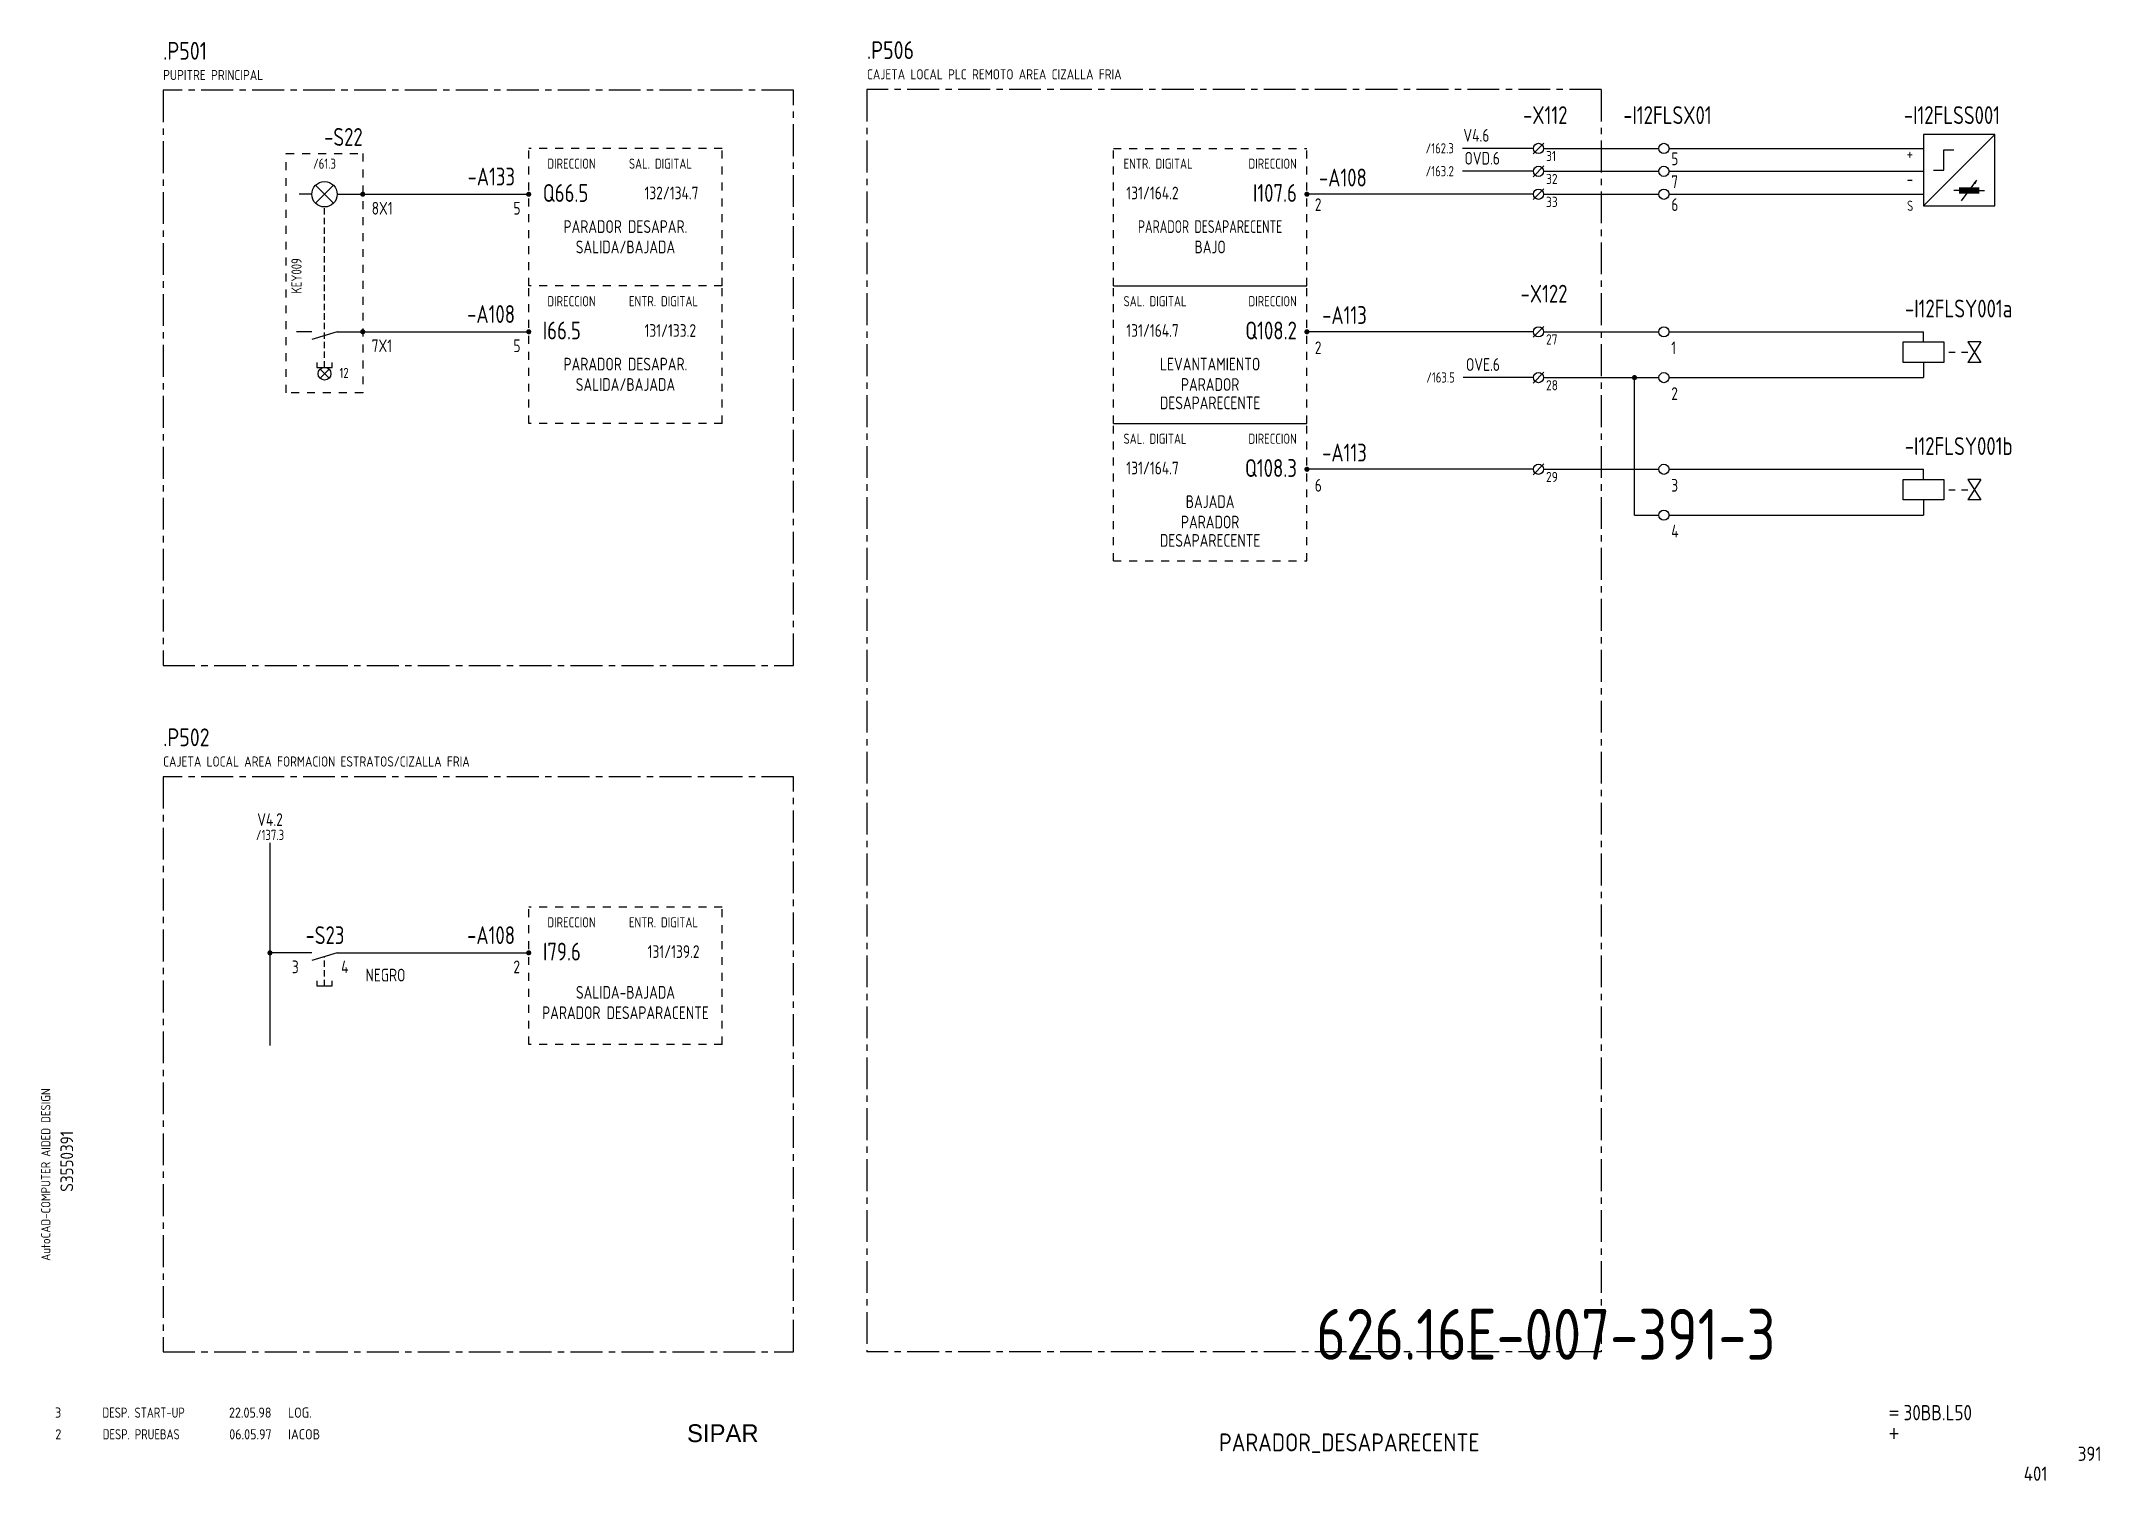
# Model space of a CAD drawing. Extents: x 10 to 414, y 6 to 288.
import ezdxf
from ezdxf.enums import TextEntityAlignment as Align

# ---------------------------------------------------------------- set-up
doc = ezdxf.new("R2010")
doc.units = 0
doc.header["$LTSCALE"] = 5
doc.header["$MEASUREMENT"] = 0
for name, pattern in [('CENTER', [2, 1.25, -0.25, 0.25, -0.25]), ('HIDDEN', [0.375, 0.25, -0.125]), ('HIDDEN1', [0.625, 0.3125, -0.3125])]:
    doc.linetypes.add(name, pattern=pattern)
doc.layers.get('0').update_dxf_attribs({"linetype": 'CONTINUOUS'})
doc.layers.add('CART', color=7, linetype='CONTINUOUS')
doc.styles.add('DIN', font='DIN.shx', dxfattribs={"width": 0.85})
doc.styles.add('N', font='ROMANS', dxfattribs={"width": 0.85, "height": 3})
doc.styles.add('SIMPLEX', font='SIMPLEX', dxfattribs={"width": 0.85})
doc.styles.add('X', font='UNIV.SHX', dxfattribs={"height": 3.5})

# ---------------------------------------------------------------- blocks, each defined once
blk = doc.blocks.new('B5-3')
at = {"linetype": 'Continuous', "const_width": 0.5}
blk.add_lwpolyline([(-0.25, 0, 1), (0.25, 0, 1)], format="xyb", close=True, dxfattribs=at)
blk = doc.blocks.new('NORMALE')
at = {"linetype": 'Continuous'}
blk.add_line((-1.06, -1.06), (1.06, 1.06), dxfattribs=at)
at = {"color": 7}
blk.add_circle((0, 0), 1, dxfattribs=at)
at = {"color": 7, "style": 'SIMPLEX', "flags": 9}
for tag, p in [('QUADRO', (-7.5, 4)), ('SEZIONE', (-7.5, 2.5)), ('NUMO', (-7.5, 1)), ('NUMM', (-7.5, -0.5)), ('NOTEM', (-7.5, -2)), ('NOTEV', (-7.5, -3.5)), ('UTENZA', (-7.5, -5)), ('RIP', (-7.5, -6.5)), ('RAGGIO', (-7.5, -8))]:
    blk.add_attdef(tag, p, '', height=1, dxfattribs=at)
at = {"color": 3, "style": 'SIMPLEX', "flags": 8}
for tag, p in [('NUMI', (1.5, 0.5)), ('MORSETTIERA', (1.5, -2.5))]:
    blk.add_attdef(tag, p, '', height=2, dxfattribs=at)
blk = doc.blocks.new('REV2')
at = {"color": 3, "style": 'DIN'}
for s, width, p in [('2', 0.9, (12.45, 13.79)), ('DESP. PRUEBAS', 0.8, (21.76, 13.79)), ('06.05.97', 0.9, (46.59, 13.79)), ('IACOB', 0.9, (58.16, 13.79))]:
    blk.add_text(s, height=2, dxfattribs=dict(at, width=width)).set_placement(p)
blk = doc.blocks.new('DESP')
at = {"color": 3, "style": 'DIN'}
for s, width, p in [('3', 0.9, (7.45, 13.02)), ('DESP. START-UP', 0.8, (16.76, 13.02)), ('22.05.98', 0.9, (41.59, 13.02)), ('LOG.', 0.9, (53.16, 13.02))]:
    blk.add_text(s, height=2, dxfattribs=dict(at, width=width)).set_placement(p)

msp = doc.modelspace()

# ---------------------------------------------------------------- linework, layer by layer
at = {"color": 3, "linetype": 'CENTER'}
for p, q in [((157.35, 278.65), (33.61, 278.65)), ((33.61, 278.65), (33.61, 165.74)), ((157.35, 165.74), (157.35, 278.65)), ((171.8, 278.79), (171.8, 31)), ((315.96, 278.79), (171.8, 278.79)), ((315.96, 278.79), (315.96, 31)), ((33.61, 165.74), (157.35, 165.74)), ((33.61, 143.87), (33.61, 31)), ((157.35, 143.87), (33.61, 143.87)), ((157.35, 31), (157.35, 143.87)), ((33.61, 31), (157.35, 31)), ((315.96, 31), (171.8, 31))]:
    msp.add_line(p, q, dxfattribs=at)
at = {"linetype": 'HIDDEN1'}
for p, q in [((105.39, 240.24), (105.39, 267.24)), ((143.39, 267.24), (105.39, 267.24)), ((143.39, 240.24), (143.39, 267.24)), ((220.18, 240.24), (220.18, 267.24)), ((220.18, 267.24), (258.18, 267.24)), ((258.18, 240.24), (258.18, 267.24)), ((57.8, 219.24), (57.8, 266.24)), ((57.8, 266.24), (72.8, 266.24)), ((72.8, 266.24), (72.8, 219.24)), ((143.39, 240.24), (105.39, 240.24)), ((105.39, 213.24), (105.39, 240.24)), ((143.39, 213.24), (143.39, 240.24)), ((220.18, 240.24), (258.18, 240.24)), ((220.18, 213.24), (220.18, 240.24)), ((258.18, 213.24), (258.18, 240.24)), ((72.8, 219.24), (57.8, 219.24)), ((143.39, 213.24), (105.39, 213.24)), ((220.18, 213.24), (258.18, 213.24)), ((220.18, 186.24), (220.18, 213.24)), ((220.18, 213.24), (258.18, 213.24)), ((258.18, 186.24), (258.18, 213.24)), ((220.18, 186.24), (258.18, 186.24)), ((105.39, 91.3), (105.39, 118.3)), ((143.39, 118.3), (105.39, 118.3)), ((143.39, 91.3), (143.39, 118.3)), ((143.39, 91.3), (105.39, 91.3))]:
    msp.add_line(p, q, dxfattribs=at)
for p, q in [((302.64, 267.24), (288.71, 267.24)), ((379.22, 269.98), (379.22, 255.98)), ((379.22, 255.98), (393.22, 269.98)), ((393.22, 269.98), (379.22, 269.98)), ((383.22, 266.98), (385.22, 266.98)), ((383.22, 262.98), (383.22, 266.98)), ((393.22, 255.98), (393.22, 269.98)), ((302.64, 262.74), (288.71, 262.74)), ((381.22, 262.98), (383.22, 262.98)), ((386.22, 258.98), (385.22, 258.98)), ((386.72, 256.98), (389.72, 260.98)), ((390.22, 258.98), (391.22, 258.98)), ((62.8, 258.24), (60.3, 258.24)), ((67.8, 258.24), (72.8, 258.24)), ((72.8, 258.24), (105.39, 258.24)), ((302.64, 258.24), (258.18, 258.24)), ((379.22, 255.98), (393.22, 255.98)), ((62.8, 231.24), (59.8, 231.24)), ((67.8, 231.24), (62.8, 229.74)), ((67.8, 231.24), (72.8, 231.24)), ((72.8, 231.24), (105.39, 231.24)), ((302.64, 231.24), (258.18, 231.24)), ((384.22, 227.24), (385.47, 227.24)), ((386.72, 227.24), (387.97, 227.24)), ((63.8, 225.24), (63.8, 224.24)), ((63.8, 224.24), (66.8, 224.24)), ((66.8, 224.24), (66.8, 225.24)), ((302.64, 222.24), (288.87, 222.24)), ((302.64, 204.24), (258.18, 204.24)), ((384.22, 200.24), (385.47, 200.24)), ((386.72, 200.24), (387.97, 200.24)), ((62.8, 109.3), (54.59, 109.3)), ((67.8, 109.3), (62.8, 107.8)), ((67.8, 109.3), (105.39, 109.3)), ((63.8, 103.8), (63.8, 102.8)), ((63.8, 102.8), (66.8, 102.8)), ((66.8, 102.8), (66.8, 103.8))]:
    msp.add_line(p, q)
at = {"linetype": 'Continuous'}
for p, q in [((304.64, 267.24), (327.28, 267.24)), ((329.28, 267.24), (379.22, 267.24)), ((304.64, 262.74), (327.28, 262.74)), ((329.28, 262.74), (379.22, 262.74)), ((67.07, 256.47), (63.53, 260.01)), ((63.53, 256.47), (67.07, 260.01)), ((304.64, 258.24), (327.28, 258.24)), ((329.28, 258.24), (379.22, 258.25)), ((220.18, 240.24), (258.18, 240.24)), ((304.64, 231.24), (327.28, 231.24)), ((329.28, 231.24), (379.22, 231.24)), ((379.22, 229.24), (379.22, 231.24)), ((375.22, 229.24), (383.22, 229.24)), ((375.22, 225.24), (375.22, 229.24)), ((383.22, 229.24), (383.22, 225.24)), ((390.47, 229.24), (387.97, 225.24)), ((387.97, 229.24), (390.47, 225.24)), ((390.47, 229.24), (387.97, 229.24)), ((64.42, 222.1), (66.18, 223.87)), ((66.18, 222.1), (64.42, 223.87)), ((383.22, 225.24), (375.22, 225.24)), ((379.22, 225.24), (379.22, 222.24)), ((390.47, 225.24), (387.97, 225.24)), ((304.64, 222.24), (327.28, 222.24)), ((322.5, 195.24), (322.5, 222.24)), ((329.28, 222.24), (379.22, 222.24)), ((220.18, 213.24), (258.18, 213.24)), ((220.18, 213.24), (258.18, 213.24)), ((304.64, 204.24), (327.28, 204.24)), ((329.28, 204.24), (379.22, 204.24)), ((375.22, 198.24), (375.22, 202.24)), ((375.22, 202.24), (383.22, 202.24)), ((379.22, 202.24), (379.22, 204.24)), ((383.22, 202.24), (383.22, 198.24)), ((387.97, 202.24), (390.47, 198.24)), ((390.47, 202.24), (387.97, 198.24)), ((390.47, 202.24), (387.97, 202.24)), ((383.22, 198.24), (375.22, 198.24)), ((379.22, 198.24), (379.22, 195.24)), ((390.47, 198.24), (387.97, 198.24)), ((322.5, 195.24), (327.28, 195.24)), ((329.28, 195.24), (379.22, 195.24)), ((54.59, 130.91), (54.59, 91.13))]:
    msp.add_line(p, q, dxfattribs=at)
at = {"linetype": 'HIDDEN'}
for p, q in [((65.3, 224.24), (65.3, 255.74)), ((65.3, 102.79), (65.3, 108.55))]:
    msp.add_line(p, q, dxfattribs=at)
at = {"const_width": 1.25}
msp.add_lwpolyline([(386.22, 258.98), (390.22, 258.98)], dxfattribs=at)
msp.add_lwpolyline([(389.72, 260.98, 0, 0.525, 0), (389.27, 260.38, 0.525, 0.525, 0)], format="xyseb")
at = {"color": 7}
for centre in [(328.28, 267.24), (328.28, 262.74), (328.28, 258.24), (328.28, 231.24), (328.28, 231.24), (328.28, 222.24), (328.28, 204.24), (328.28, 204.24), (328.28, 195.24)]:
    msp.add_circle(centre, 1, dxfattribs=at)
msp.add_circle((65.3, 258.24), 2.5)
at = {"linetype": 'Continuous'}
msp.add_circle((65.3, 222.99), 1.25, dxfattribs=at)

# ---------------------------------------------------------------- block references
ref = msp.add_blockref('NORMALE', (303.64, 267.24), dxfattribs=at)
ref.add_attrib('MORSETTIERA', '31', (305.14, 264.74), dxfattribs={"color": 7, "height": 2, "style": 'DIN', "width": 0.85, "flags": 8})
ref = msp.add_blockref('NORMALE', (303.64, 262.74), dxfattribs=at)
ref.add_attrib('MORSETTIERA', '32', (305.14, 260.24), dxfattribs={"color": 7, "height": 2, "style": 'DIN', "width": 0.85, "flags": 8})
at = {"xscale": -1}
for p in [(72.8, 258.24), (105.39, 258.24), (72.8, 231.24), (105.39, 231.24), (54.59, 109.3), (105.39, 109.3)]:
    msp.add_blockref('B5-3', p, dxfattribs=at)
for p in [(258.18, 258.24), (258.18, 231.24), (322.5, 222.24), (258.18, 204.24)]:
    msp.add_blockref('B5-3', p)
at = {"linetype": 'Continuous'}
ref = msp.add_blockref('NORMALE', (303.64, 258.24), dxfattribs=at)
ref.add_attrib('MORSETTIERA', '33', (305.14, 255.74), dxfattribs={"color": 7, "height": 2, "style": 'DIN', "width": 0.85, "flags": 8})
ref = msp.add_blockref('NORMALE', (303.64, 231.24), dxfattribs=at)
ref.add_attrib('MORSETTIERA', '27', (305.14, 228.74), dxfattribs={"color": 7, "height": 2, "style": 'DIN', "width": 0.85, "flags": 8})
ref = msp.add_blockref('NORMALE', (303.64, 222.24), dxfattribs=at)
ref.add_attrib('MORSETTIERA', '28', (305.14, 219.74), dxfattribs={"color": 7, "height": 2, "style": 'DIN', "width": 0.85, "flags": 8})
ref = msp.add_blockref('NORMALE', (303.64, 204.24), dxfattribs=at)
ref.add_attrib('MORSETTIERA', '29', (305.14, 201.74), dxfattribs={"color": 7, "height": 2, "style": 'DIN', "width": 0.85, "flags": 8})
for name, p in [('DESP', (4.95, 5.02)), ('REV2', (0, 0))]:
    msp.add_blockref(name, p, dxfattribs=at)

# ---------------------------------------------------------------- texts
at = {"color": 3, "style": 'DIN', "width": 0.85}
for s, p in [('.P501', (33.61, 284.65)), ('.P506', (171.8, 284.79)), ('.P502', (33.61, 149.87))]:
    msp.add_text(s, height=3.5, dxfattribs=at).set_placement(p)
at = {"style": 'DIN'}
for s, height, width, p in [('PUPITRE PRINCIPAL', 2, 0.85, (33.61, 280.65)), ('CAJETA LOCAL PLC REMOTO AREA CIZALLA FRIA', 2, 0.85, (171.8, 280.79)), ('5', 2.5, 0.8, (329.72, 263.95)), ('132/134.7', 2.5, 0.8, (128.12, 257.24)), ('131/164.2', 2.5, 0.8, (222.73, 257.24)), ('7', 2.5, 0.8, (329.72, 259.45)), ('8X1', 2.5, 0.8, (74.56, 254.24)), ('5', 2.5, 0.8, (102.39, 254.24)), ('2', 2.5, 0.8, (259.73, 254.95)), ('6', 2.5, 0.8, (329.72, 254.95)), ('131/133.2', 2.5, 0.8, (128.12, 230.24)), ('131/164.7', 2.5, 0.8, (222.73, 230.24)), ('7X1', 2.5, 0.8, (74.56, 227.24)), ('5', 2.5, 0.8, (102.39, 227.24)), ('2', 2.5, 0.8, (259.73, 226.85)), ('1', 2.5, 0.8, (329.72, 226.85)), ('2', 2.5, 0.8, (329.72, 217.85)), ('131/164.7', 2.5, 0.8, (222.73, 203.24)), ('6', 2.5, 0.8, (259.73, 199.85)), ('3', 2.5, 0.8, (329.72, 199.85)), ('4', 2.5, 0.8, (329.72, 190.85)), ('CAJETA LOCAL AREA FORMACION ESTRATOS/CIZALLA FRIA', 2, 0.85, (33.61, 145.87)), ('131/139.2', 2.5, 0.8, (128.74, 108.3)), ('3', 2.5, 0.8, (58.9, 105.3)), ('4', 2.5, 0.8, (68.56, 105.3)), ('NEGRO', 2.5, 0.8, (73.34, 103.69)), ('2', 2.5, 0.8, (102.39, 105.3))]:
    msp.add_text(s, height=height, dxfattribs=dict(at, width=width)).set_placement(p)
at = {"color": 3, "style": 'DIN', "width": 0.8}
for s, p in [('-X112', (309.34, 272.03)), ('-S22', (72.8, 267.74)), ('-A133', (102.7, 259.97)), ('-A108', (269.94, 259.77)), ('Q66.5', (117.1, 256.74)), ('I107.6', (256.21, 256.74)), ('-X122', (309.34, 236.97)), ('-A108', (102.7, 232.97)), ('-A113', (269.94, 232.77)), ('I66.5', (115.62, 229.74)), ('Q108.2', (256.21, 229.74)), ('Q108.3', (256.21, 202.74)), ('-A113', (269.94, 205.77)), ('-S23', (69.2, 111.03)), ('-A108', (102.7, 111.03)), ('I79.6', (115.62, 107.8))]:
    msp.add_text(s, height=3.5, dxfattribs=at).set_placement(p, align=Align.RIGHT)
for s, p in [('-I12FLSX01', (328.96, 272.02)), ('-I12FLSS001', (384.82, 272.03)), ('-I12FLSY001a', (386.14, 234.05)), ('-I12FLSY001b', (386.14, 207.05))]:
    msp.add_text(s, height=3.5, dxfattribs=at).set_placement(p, align=Align.CENTER)
at = {"style": 'DIN'}
for s, height, width, p in [('V4.6', 2.5, 0.8, (291.45, 268.56)), ('/162.3', 2, 0.8, (284.26, 266.27)), ('/163.2', 2, 0.8, (284.26, 261.77)), ('OVD.6', 2.5, 0.8, (292.59, 264.06)), ('PARADOR DESAPAR.', 2.5, 0.8, (124.39, 250.64)), ('PARADOR DESAPARECENTE', 2.5, 0.7, (239.18, 250.64)), ('SALIDA/BAJADA', 2.5, 0.8, (124.39, 246.64)), ('BAJO', 2.5, 0.8, (239.18, 246.64)), ('PARADOR DESAPAR.', 2.5, 0.8, (124.39, 223.64)), ('LEVANTAMIENTO', 2.5, 0.8, (239.18, 223.64)), ('/163.5', 2, 0.8, (284.42, 221.27)), ('OVE.6', 2.5, 0.8, (292.74, 223.56)), ('SALIDA/BAJADA', 2.5, 0.8, (124.39, 219.64)), ('DESAPARECENTE', 2.5, 0.8, (239.18, 216.03)), ('PARADOR', 2.5, 0.8, (239.18, 219.64)), ('BAJADA', 2.5, 0.8, (239.18, 196.64)), ('PARADOR', 2.5, 0.8, (239.18, 192.64)), ('DESAPARECENTE', 2.5, 0.8, (239.18, 189.03)), ('/137.3', 2, 0.8, (54.6, 131.46)), ('V4.2', 2.5, 0.8, (54.6, 134.22)), ('SALIDA-BAJADA', 2.5, 0.8, (124.39, 100.3)), ('PARADOR DESAPARACENTE', 2.5, 0.8, (124.39, 96.3))]:
    msp.add_text(s, height=height, dxfattribs=dict(at, width=width)).set_placement(p, align=Align.CENTER)
at = {"color": 1, "style": 'DIN', "width": 0.8}
msp.add_text('/61.3', height=2, dxfattribs=at).set_placement((65.3, 263.24), align=Align.CENTER)
for s, height, p in [('DIRECCION', 2, (118.53, 263.24)), ('DIRECCION', 2, (256.18, 263.24)), ('+', 2.5, (377.22, 264.98)), ('-', 2.5, (377.22, 259.98)), ('S', 2, (377.22, 254.98)), ('DIRECCION', 2, (118.53, 236.24)), ('DIRECCION', 2, (256.18, 236.24)), ('12', 2, (70.05, 222.16)), ('DIRECCION', 2, (256.18, 209.24)), ('DIRECCION', 2, (118.53, 114.3))]:
    msp.add_text(s, height=height, dxfattribs=at).set_placement(p, align=Align.RIGHT)
for s, p in [('SAL. DIGITAL', (125.07, 263.24)), ('ENTR. DIGITAL', (222.18, 263.24)), ('ENTR. DIGITAL', (125.07, 236.24)), ('SAL. DIGITAL', (222.18, 236.24)), ('SAL. DIGITAL', (222.18, 209.24)), ('ENTR. DIGITAL', (125.07, 114.3))]:
    msp.add_text(s, height=2, dxfattribs=at).set_placement(p)
msp.add_text('KEY009', height=2, rotation=90, dxfattribs=at).set_placement((60.8, 238.74))
at = {"color": 2, "insert": (259.98, 39.41), "char_height": 10, "width": 111.0411, "attachment_point": 1, "style": 'DIN'}
msp.add_mtext('626.16E-007-391-3', dxfattribs=at)
at = {"layer": 'CART', "color": 1, "style": 'DIN', "width": 0.9}
msp.add_text('AutoCAD-COMPUTER AIDED DESIGN', height=1.8, rotation=90, dxfattribs=at).set_placement((11.47, 48.84))
at = {"layer": 'CART', "color": 3, "style": 'N', "width": 0.85}
for s, p in [('=', (372.24, 17.91)), ('+', (372.24, 13.87))]:
    msp.add_text(s, height=2.5, dxfattribs=at).set_placement(p)
at = {"layer": 'CART', "color": 3, "style": 'DIN', "width": 0.9, "flags": 1}
msp.add_attdef('S3550391', text='', height=2.5, rotation=90, dxfattribs=at).set_placement((15.95, 68.38), align=Align.CENTER)
at = {"layer": 'CART', "color": 3, "style": 'DIN', "width": 0.85}
msp.add_attdef('30BB.L50', text='', height=3, dxfattribs=at).set_placement((375.33, 16.63), align=Align.BOTTOM_LEFT)
at = {"layer": 'CART', "color": 6, "style": 'X', "flags": 1}
msp.add_attdef('SIPAR', text='', height=3.5, dxfattribs=at).set_placement((143.5, 15), align=Align.MIDDLE)
at = {"layer": 'CART', "color": 2, "style": 'DIN', "width": 0.9, "flags": 1}
msp.add_attdef('PARADOR_DESAPARECENTE', text='', height=3.5, dxfattribs=at).set_placement((266.5, 13.03), align=Align.MIDDLE)
msp.add_attdef('391', text='', height=2.8, dxfattribs=at).set_placement((414.2, 9.56), align=Align.RIGHT)
at = {"layer": 'CART', "color": 7, "style": 'DIN', "width": 0.9, "flags": 1}
msp.add_attdef('401', (398.93, 5.65), '', height=2.8, dxfattribs=at)

doc.saveas('drawing.dxf')
